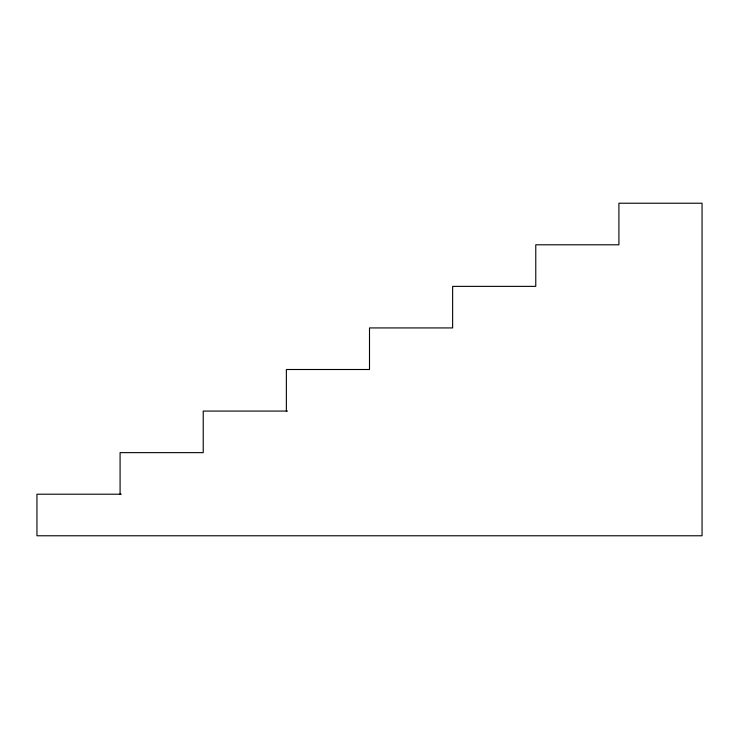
<?xml version="1.0" encoding="UTF-8"?>
<svg xmlns="http://www.w3.org/2000/svg" width="739" height="739" viewBox="0 0 739 739"><rect width="100%" height="100%" fill="white"/><g stroke="black" fill="none" stroke-linecap="round" stroke-linejoin="round"><path stroke-width="1.11" d="M287.517 411.069L203.225 411.069L203.225 452.637L120.087 452.637L120.087 494.206M121.242 494.206L36.95 494.206L36.95 535.775L702.05 535.775L702.05 203.225L618.913 203.225L618.913 244.794L535.775 244.794L535.775 286.363L452.637 286.363L452.637 327.931L369.5 327.931L369.5 369.5L286.363 369.5L286.363 411.069"/></g></svg>
